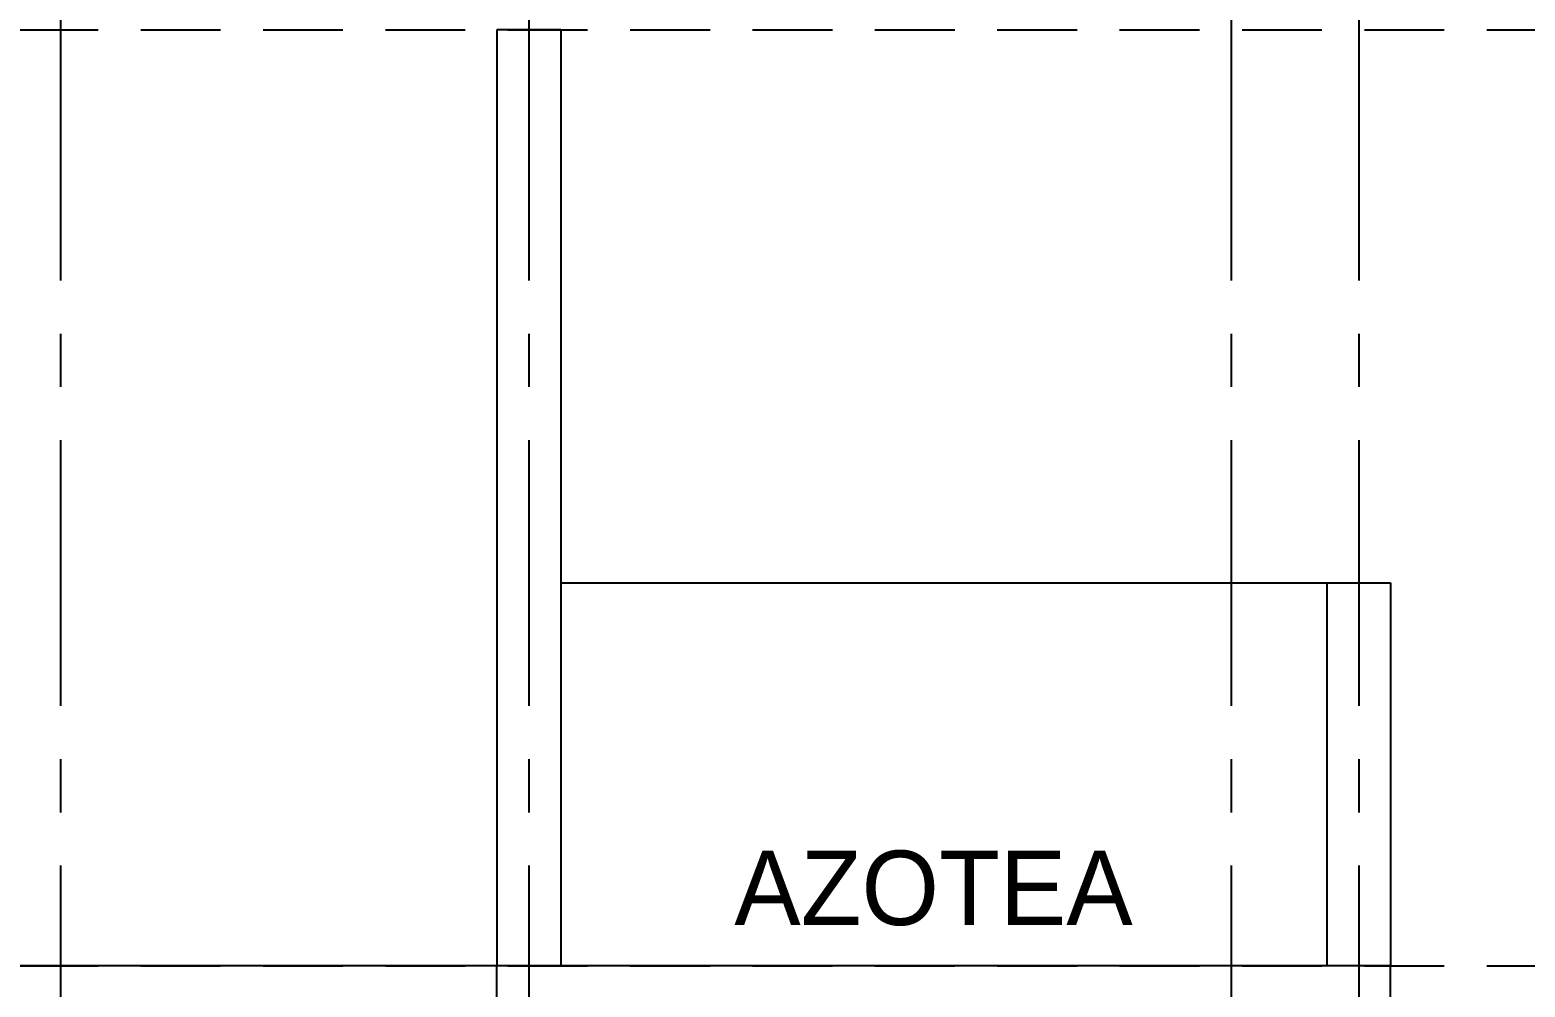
# Model space of a CAD drawing. Header units: metres. Extents: x -58 to 722, y -1100 to 345.
# Drawn here: x 207.332 to 210.845, y -480.545 to -478.295 of the extents above; entities that cross this region are included whole.
import ezdxf

# ---------------------------------------------------------------- set-up
doc = ezdxf.new("R2010")
doc.units = ezdxf.units.M
doc.header["$MEASUREMENT"] = 0
for name, pattern in [('CENTER2', [1.125, 0.75, -0.125, 0.125, -0.125]), ('CENTERX2', [4, 2.5, -0.5, 0.5, -0.5]), ('HIDDEN2', [0.1875, 0.125, -0.0625])]:
    doc.linetypes.add(name, pattern=pattern)
for name, color, linetype in [('FSR_ARQ_007PROYECCIONES', 200, 'HIDDEN2'), ('FSR_ARQ_010MUROBAJO', 33, 'Continuous'), ('FSR_ARQ_014TEXTOS', 142, 'Continuous'), ('FSR_ARQ_016EJES', 135, 'CENTER2'), ('LOSA', 1, 'Continuous')]:
    doc.layers.add(name, color=color, linetype=linetype)
doc.styles.add('ESPACIOS', font='GOTHIC.TTF')

msp = doc.modelspace()

# ---------------------------------------------------------------- linework, layer by layer
at = {"layer": 'FSR_ARQ_007PROYECCIONES', "ltscale": 1.5}
for p, q in [((193.7923, -478.2946), (216.1629, -478.2946)), ((193.7923, -480.4946), (216.1629, -480.4946))]:
    msp.add_line(p, q, dxfattribs=at)
at = {"layer": 'FSR_ARQ_010MUROBAJO', "ltscale": 0.005}
for p, q in [((208.429, -478.2946), (208.429, -480.4946)), ((208.579, -478.2946), (208.579, -480.4946)), ((208.579, -479.5946), (210.529, -479.5946)), ((210.379, -479.5946), (210.379, -480.4946)), ((210.529, -479.5946), (210.529, -480.4946)), ((208.429, -480.4946), (205.529, -480.4946))]:
    msp.add_line(p, q, dxfattribs=at)
at = {"layer": 'FSR_ARQ_016EJES', "linetype": 'CENTERX2', "ltscale": 0.25}
for p, q in [((207.404, -475.2588), (207.404, -489.2593)), ((208.504, -475.2588), (208.504, -489.2593)), ((210.154, -475.2588), (210.154, -489.2593)), ((210.454, -475.2588), (210.454, -489.2593))]:
    msp.add_line(p, q, dxfattribs=at)
at = {"layer": 'LOSA', "ltscale": 0.005}
for p, q in [((208.579, -478.2946), (208.429, -478.2946)), ((210.529, -480.4946), (208.429, -480.4946)), ((208.429, -480.7946), (208.429, -480.4946)), ((210.529, -480.7946), (210.529, -480.4946))]:
    msp.add_line(p, q, dxfattribs=at)

# ---------------------------------------------------------------- texts
at = {"layer": 'FSR_ARQ_014TEXTOS', "insert": (209.923, -480.4012), "char_height": 0.175, "attachment_point": 9, "style": 'ESPACIOS'}
msp.add_mtext_dynamic_manual_height_columns('AZOTEA', width=0.846152, gutter_width=0.525, heights=[0], dxfattribs=at)

doc.saveas('drawing.dxf')
